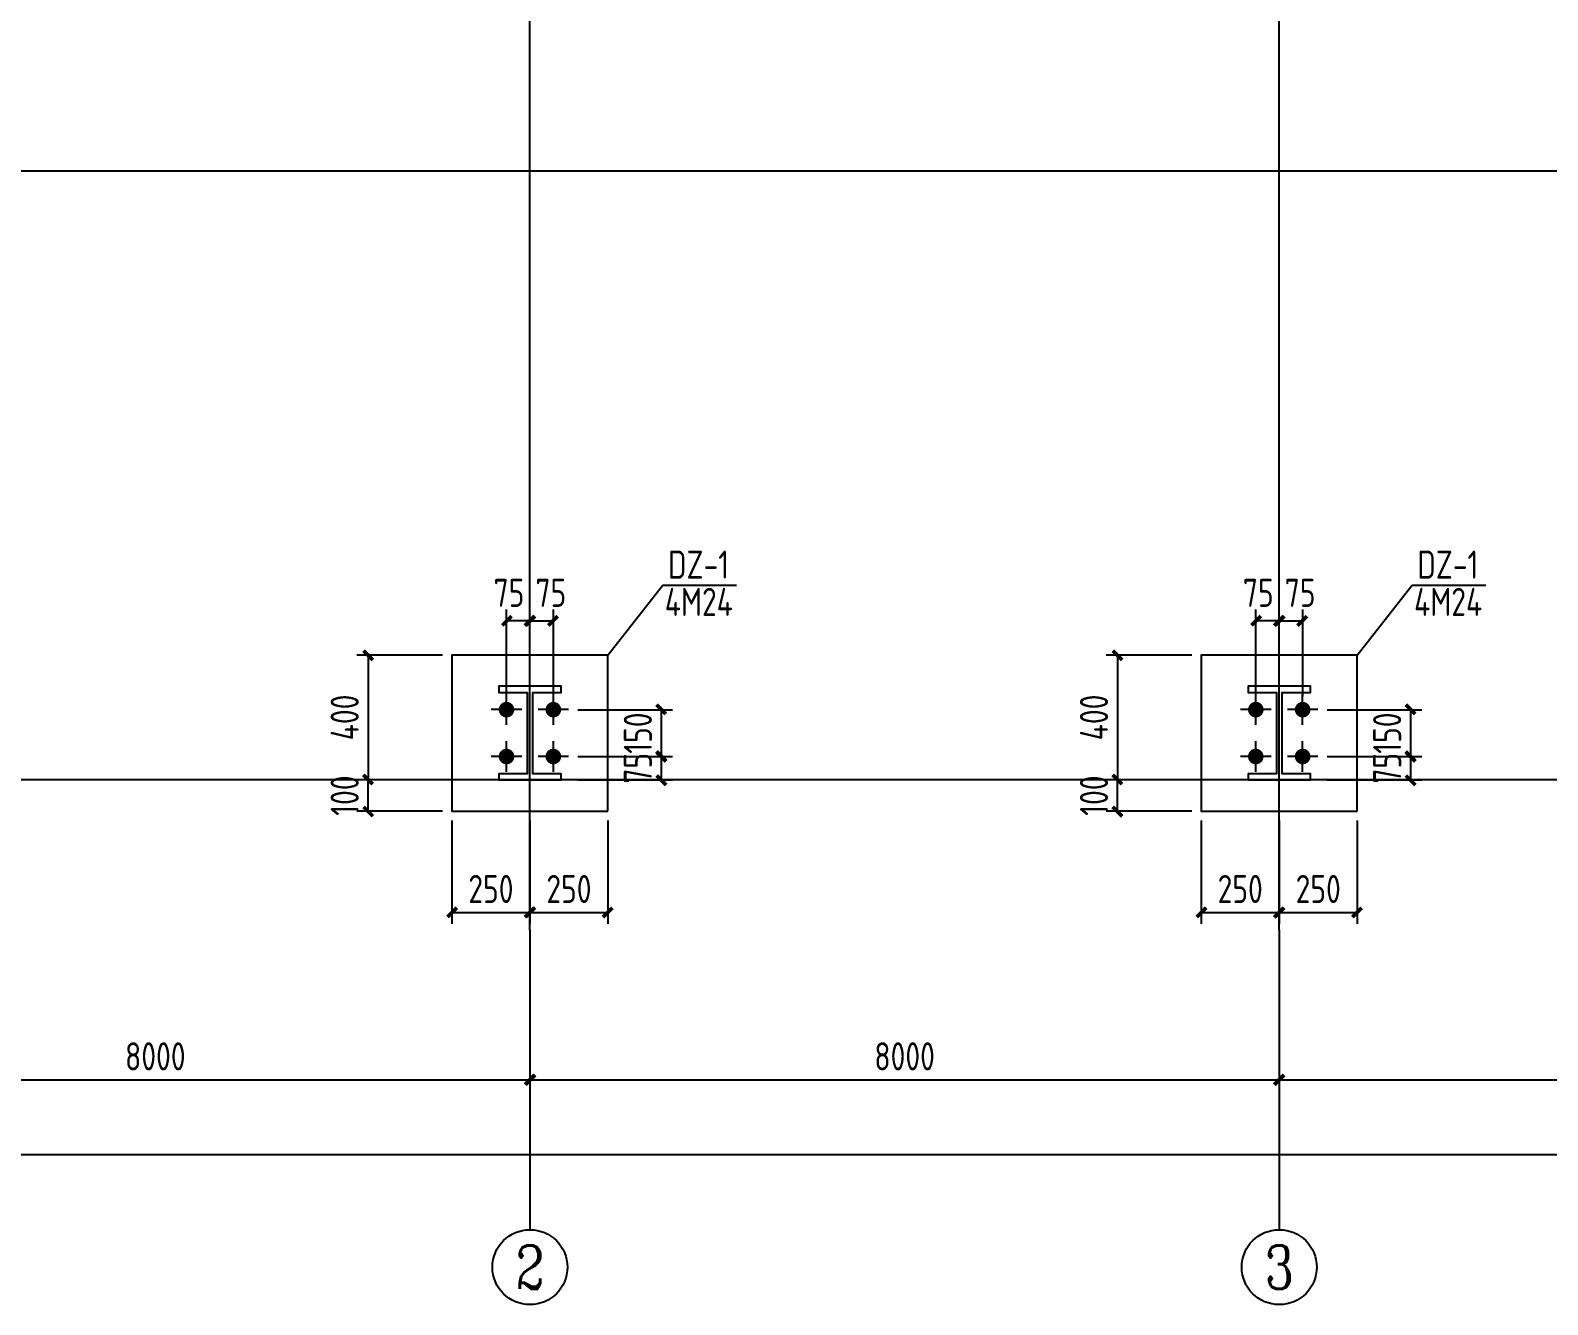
# Model space of a CAD drawing. Header units: millimetres. Extents: x 866561 to 877878, y 40199 to 44891.
# Drawn here: x 870487.7 to 870649.7, y 40403.9 to 40539.9 of the extents above; entities that cross this region are included whole.
import ezdxf
from ezdxf.enums import TextEntityAlignment as Align

# ---------------------------------------------------------------- set-up
doc = ezdxf.new("R2010")
doc.units = ezdxf.units.MM
doc.header["$LTSCALE"] = 1000
doc.header["$MEASUREMENT"] = 0
doc.linetypes.add('DOTE', pattern=[2.42, 2, -0.2, 0.02, -0.2])
for name, color, linetype in [('AXIS', 3, 'Continuous'), ('AXIS_TEXT', 7, 'Continuous'), ('DIM', 7, 'Continuous'), ('DOTE', 1, 'DOTE'), ('M_Prof', 2, 'Continuous'), ('柱集中标注', 2, 'Continuous'), ('标注', 7, 'Continuous'), ('檩条', 34, 'Continuous')]:
    doc.layers.add(name, color=color, linetype=linetype)
doc.styles.add('_TCH_AXIS', font='COMPLEX', dxfattribs={"bigfont": 'GBCBIG'})
doc.styles.add('COMPLEX', font='COMPLEX')
doc.styles.add('GBHZ', font='gbenor.shx', dxfattribs={"width": 0.9, "bigfont": 'gbcbig.shx'})
doc.dimstyles.new('Y100', dxfattribs={"dimscale": 0, "dimtxt": 3, "dimasz": 0.01, "dimexe": 1.2, "dimexo": 2, "dimgap": 1, "dimtad": 1, "dimdec": 0, "dimlfac": 100, "dimzin": 0, "dimdsep": 46, "dimtxsty": 'GBHZ', "dimblk": 'DX', "dimcen": 0.09, "dimdle": 1, "dimclrd": 7, "dimclre": 7, "dimclrt": 7, "dimadec": 0, "dimazin": 0, "dimtfac": 1, "dimtdec": 0, "dimtix": 1, "dimtmove": 2, "dimatfit": 3, "dimldrblk": 'DX', "dimfxl": 0, "dimtolj": 1, "dimtzin": 0, "dimarcsym": 0})
doc.dimstyles.new('Y30', dxfattribs={"dimscale": 0, "dimtxt": 3, "dimasz": 0.01, "dimexe": 1.2, "dimexo": 1, "dimgap": 1, "dimtad": 1, "dimdec": 0, "dimlfac": 30, "dimzin": 0, "dimdsep": 46, "dimtxsty": 'GBHZ', "dimblk1": 'DX', "dimblk2": 'DX', "dimsah": 1, "dimcen": 0.09, "dimdle": 1, "dimadec": 0, "dimazin": 0, "dimtfac": 1, "dimtdec": 0, "dimtix": 1, "dimtmove": 2, "dimatfit": 3, "dimldrblk": 'DX', "dimfxl": 0, "dimtolj": 1, "dimtzin": 0, "dimarcsym": 0})

# ---------------------------------------------------------------- blocks, each defined once
blk = doc.blocks.new('_AXISO')
blk.add_circle((0, 0), 0.5)
at = {"layer": 'AXIS_TEXT', "style": 'COMPLEX', "width": 1.041667}
blk.add_attdef('A', text='', height=0.56, dxfattribs=at).set_placement((-0.25, -0.28), (0.25, -0.28), align=Align.FIT)
blk = doc.blocks.new('DX')
at = {"color": 0, "linetype": 'ByBlock', "const_width": 40}
blk.add_lwpolyline([(-54, -51), (46, 49)], dxfattribs=at)
blk = doc.blocks.new('*D218')
at = {"layer": 'Defpoints', "color": 0, "transparency": 16777216}
for p in [(870461.05, 40443.86), (870541.05, 40443.86), (870541.05, 40427.86)]:
    blk.add_point(p, dxfattribs=at)
at = {"layer": 'dim', "color": 7, "lineweight": -2, "transparency": 16777216}
for p, q in [((870461.05, 40441.86), (870461.05, 40426.66)), ((870541.05, 40441.86), (870541.05, 40426.66)), ((870461.06, 40427.86), (870541.04, 40427.86))]:
    blk.add_line(p, q, dxfattribs=at)
at = {"layer": 'dim', "color": 7, "lineweight": -2, "transparency": 16777216, "xscale": 0.01, "yscale": 0.01, "zscale": 0.01, "rotation": 180}
blk.add_blockref('DX', (870461.05, 40427.86), dxfattribs=at)
at = {"layer": 'dim', "color": 7, "lineweight": -2, "transparency": 16777216, "xscale": 0.01, "yscale": 0.01, "zscale": 0.01}
blk.add_blockref('DX', (870541.05, 40427.86), dxfattribs=at)
at = {"layer": 'dim', "color": 7, "transparency": 16777216, "insert": (870501.05, 40430.36), "char_height": 3, "attachment_point": 5, "style": 'GBHZ'}
blk.add_mtext('\\A1;8000', dxfattribs=at)
blk = doc.blocks.new('*D209')
at = {"layer": 'Defpoints', "color": 0, "transparency": 16777216}
for p in [(870541.05, 40443.86), (870621.05, 40443.86), (870621.05, 40427.86)]:
    blk.add_point(p, dxfattribs=at)
at = {"layer": 'dim', "color": 7, "lineweight": -2, "transparency": 16777216}
for p, q in [((870541.05, 40441.86), (870541.05, 40426.66)), ((870621.05, 40441.86), (870621.05, 40426.66)), ((870541.06, 40427.86), (870621.04, 40427.86))]:
    blk.add_line(p, q, dxfattribs=at)
at = {"layer": 'dim', "color": 7, "lineweight": -2, "transparency": 16777216, "xscale": 0.01, "yscale": 0.01, "zscale": 0.01, "rotation": 180}
blk.add_blockref('DX', (870541.05, 40427.86), dxfattribs=at)
at = {"layer": 'dim', "color": 7, "lineweight": -2, "transparency": 16777216, "xscale": 0.01, "yscale": 0.01, "zscale": 0.01}
blk.add_blockref('DX', (870621.05, 40427.86), dxfattribs=at)
at = {"layer": 'dim', "color": 7, "transparency": 16777216, "insert": (870581.05, 40430.36), "char_height": 3, "attachment_point": 5, "style": 'GBHZ'}
blk.add_mtext('\\A1;8000', dxfattribs=at)
blk = doc.blocks.new('*D210')
at = {"layer": 'Defpoints', "color": 0, "transparency": 16777216}
for p in [(870621.05, 40443.86), (870701.05, 40443.86), (870701.05, 40427.86)]:
    blk.add_point(p, dxfattribs=at)
at = {"layer": 'dim', "color": 7, "lineweight": -2, "transparency": 16777216}
for p, q in [((870621.05, 40441.86), (870621.05, 40426.66)), ((870701.05, 40441.86), (870701.05, 40426.66)), ((870621.06, 40427.86), (870701.04, 40427.86))]:
    blk.add_line(p, q, dxfattribs=at)
at = {"layer": 'dim', "color": 7, "lineweight": -2, "transparency": 16777216, "xscale": 0.01, "yscale": 0.01, "zscale": 0.01, "rotation": 180}
blk.add_blockref('DX', (870621.05, 40427.86), dxfattribs=at)
at = {"layer": 'dim', "color": 7, "lineweight": -2, "transparency": 16777216, "xscale": 0.01, "yscale": 0.01, "zscale": 0.01}
blk.add_blockref('DX', (870701.05, 40427.86), dxfattribs=at)
at = {"layer": 'dim', "color": 7, "transparency": 16777216, "insert": (870661.05, 40430.36), "char_height": 3, "attachment_point": 5, "style": 'GBHZ'}
blk.add_mtext('\\A1;8000', dxfattribs=at)
blk = doc.blocks.new('*D214')
at = {"layer": 'Defpoints', "color": 0, "transparency": 16777216}
for p in [(870461.05, 40443.86), (870941.05, 40443.86), (870461.05, 40419.86)]:
    blk.add_point(p, dxfattribs=at)
at = {"layer": 'dim', "color": 7, "lineweight": -2, "transparency": 16777216}
for p, q in [((870461.05, 40441.86), (870461.05, 40418.66)), ((870941.05, 40441.86), (870941.05, 40418.66)), ((870941.04, 40419.86), (870461.06, 40419.86))]:
    blk.add_line(p, q, dxfattribs=at)
at = {"layer": 'dim', "color": 7, "lineweight": -2, "transparency": 16777216, "xscale": 0.01, "yscale": 0.01, "zscale": 0.01, "rotation": 180}
blk.add_blockref('DX', (870461.05, 40419.86), dxfattribs=at)
at = {"layer": 'dim', "color": 7, "lineweight": -2, "transparency": 16777216, "xscale": 0.01, "yscale": 0.01, "zscale": 0.01}
blk.add_blockref('DX', (870941.05, 40419.86), dxfattribs=at)
at = {"layer": 'dim', "color": 7, "transparency": 16777216, "insert": (870701.05, 40422.36), "char_height": 3, "attachment_point": 5, "style": 'GBHZ'}
blk.add_mtext('\\A1;48000', dxfattribs=at)
blk = doc.blocks.new('*D270')
at = {"layer": 'Defpoints', "color": 0, "transparency": 16777216}
for p in [(870532.71, 40473.19), (870523.77, 40459.86), (870532.71, 40459.86)]:
    blk.add_point(p, dxfattribs=at)
at = {"layer": 'dim', "color": 0, "lineweight": -2, "transparency": 16777216}
for p, q in [((870531.71, 40473.19), (870522.57, 40473.19)), ((870523.77, 40473.18), (870523.77, 40459.87)), ((870531.71, 40459.86), (870522.57, 40459.86))]:
    blk.add_line(p, q, dxfattribs=at)
at = {"layer": 'dim', "color": 0, "lineweight": -2, "transparency": 16777216, "xscale": 0.01, "yscale": 0.01, "zscale": 0.01}
for p, rotation in [((870523.77, 40473.19), 90), ((870523.77, 40459.86), 270)]:
    blk.add_blockref('DX', p, dxfattribs=dict(at, rotation=rotation))
at = {"layer": 'dim', "color": 0, "transparency": 16777216, "insert": (870521.27, 40466.53), "char_height": 3, "attachment_point": 5, "rotation": 90, "style": 'GBHZ'}
blk.add_mtext('\\A1;400', dxfattribs=at)
blk = doc.blocks.new('*D271')
at = {"layer": 'Defpoints', "color": 0, "transparency": 16777216}
for p in [(870532.71, 40456.53), (870541.05, 40456.53), (870541.05, 40445.72)]:
    blk.add_point(p, dxfattribs=at)
at = {"layer": 'dim', "color": 0, "lineweight": -2, "transparency": 16777216}
for p, q in [((870532.71, 40455.53), (870532.71, 40444.52)), ((870541.05, 40455.53), (870541.05, 40444.52)), ((870532.72, 40445.72), (870541.04, 40445.72))]:
    blk.add_line(p, q, dxfattribs=at)
at = {"layer": 'dim', "color": 0, "lineweight": -2, "transparency": 16777216, "xscale": 0.01, "yscale": 0.01, "zscale": 0.01, "rotation": 180}
blk.add_blockref('DX', (870532.71, 40445.72), dxfattribs=at)
at = {"layer": 'dim', "color": 0, "lineweight": -2, "transparency": 16777216, "xscale": 0.01, "yscale": 0.01, "zscale": 0.01}
blk.add_blockref('DX', (870541.05, 40445.72), dxfattribs=at)
at = {"layer": 'dim', "color": 0, "transparency": 16777216, "insert": (870536.88, 40448.22), "char_height": 3, "attachment_point": 5, "style": 'GBHZ'}
blk.add_mtext('\\A1;250', dxfattribs=at)
blk = doc.blocks.new('*D272')
at = {"layer": 'Defpoints', "color": 0, "transparency": 16777216}
for p in [(870541.05, 40456.53), (870549.38, 40456.53), (870549.38, 40445.72)]:
    blk.add_point(p, dxfattribs=at)
at = {"layer": 'dim', "color": 0, "lineweight": -2, "transparency": 16777216}
for p, q in [((870541.05, 40455.53), (870541.05, 40444.52)), ((870549.38, 40455.53), (870549.38, 40444.52)), ((870541.06, 40445.72), (870549.37, 40445.72))]:
    blk.add_line(p, q, dxfattribs=at)
at = {"layer": 'dim', "color": 0, "lineweight": -2, "transparency": 16777216, "xscale": 0.01, "yscale": 0.01, "zscale": 0.01, "rotation": 180}
blk.add_blockref('DX', (870541.05, 40445.72), dxfattribs=at)
at = {"layer": 'dim', "color": 0, "lineweight": -2, "transparency": 16777216, "xscale": 0.01, "yscale": 0.01, "zscale": 0.01}
blk.add_blockref('DX', (870549.38, 40445.72), dxfattribs=at)
at = {"layer": 'dim', "color": 0, "transparency": 16777216, "insert": (870545.21, 40448.22), "char_height": 3, "attachment_point": 5, "style": 'GBHZ'}
blk.add_mtext('\\A1;250', dxfattribs=at)
blk = doc.blocks.new('*D273')
at = {"layer": 'Defpoints', "color": 0, "transparency": 16777216}
for p in [(870538.55, 40476.84), (870538.55, 40467.8), (870541.05, 40467.8)]:
    blk.add_point(p, dxfattribs=at)
at = {"layer": 'dim', "color": 0, "lineweight": -2, "transparency": 16777216}
for p, q in [((870538.55, 40468.8), (870538.55, 40478.04)), ((870541.05, 40468.8), (870541.05, 40478.04)), ((870541.04, 40476.84), (870538.56, 40476.84))]:
    blk.add_line(p, q, dxfattribs=at)
at = {"layer": 'dim', "color": 0, "lineweight": -2, "transparency": 16777216, "xscale": 0.01, "yscale": 0.01, "zscale": 0.01, "rotation": 180}
blk.add_blockref('DX', (870538.55, 40476.84), dxfattribs=at)
at = {"layer": 'dim', "color": 0, "lineweight": -2, "transparency": 16777216, "xscale": 0.01, "yscale": 0.01, "zscale": 0.01}
blk.add_blockref('DX', (870541.05, 40476.84), dxfattribs=at)
at = {"layer": 'dim', "color": 0, "transparency": 16777216, "insert": (870538.81, 40479.83), "char_height": 3, "attachment_point": 5, "style": 'GBHZ'}
blk.add_mtext('\\A1;75', dxfattribs=at)
blk = doc.blocks.new('*D274')
at = {"layer": 'Defpoints', "color": 0, "transparency": 16777216}
for p in [(870543.55, 40476.84), (870541.05, 40467.8), (870543.55, 40467.8)]:
    blk.add_point(p, dxfattribs=at)
at = {"layer": 'dim', "color": 0, "lineweight": -2, "transparency": 16777216}
for p, q in [((870541.05, 40468.8), (870541.05, 40478.04)), ((870543.55, 40468.8), (870543.55, 40478.04)), ((870541.06, 40476.84), (870543.54, 40476.84))]:
    blk.add_line(p, q, dxfattribs=at)
at = {"layer": 'dim', "color": 0, "lineweight": -2, "transparency": 16777216, "xscale": 0.01, "yscale": 0.01, "zscale": 0.01, "rotation": 180}
blk.add_blockref('DX', (870541.05, 40476.84), dxfattribs=at)
at = {"layer": 'dim', "color": 0, "lineweight": -2, "transparency": 16777216, "xscale": 0.01, "yscale": 0.01, "zscale": 0.01}
blk.add_blockref('DX', (870543.55, 40476.84), dxfattribs=at)
at = {"layer": 'dim', "color": 0, "transparency": 16777216, "insert": (870543.28, 40479.83), "char_height": 3, "attachment_point": 5, "style": 'GBHZ'}
blk.add_mtext('\\A1;75', dxfattribs=at)
blk = doc.blocks.new('*D275')
at = {"layer": 'Defpoints', "color": 0, "transparency": 16777216}
for p in [(870545.17, 40467.36), (870545.17, 40462.36), (870555.07, 40462.36)]:
    blk.add_point(p, dxfattribs=at)
at = {"layer": '标注', "color": 0, "lineweight": -2, "transparency": 16777216}
for p, q in [((870546.17, 40467.36), (870556.27, 40467.36)), ((870555.07, 40467.37), (870555.07, 40467.38)), ((870555.07, 40467.36), (870555.07, 40462.36)), ((870546.17, 40462.36), (870556.27, 40462.36)), ((870555.07, 40462.35), (870555.07, 40462.34))]:
    blk.add_line(p, q, dxfattribs=at)
at = {"layer": '标注', "color": 0, "lineweight": -2, "transparency": 16777216, "xscale": 0.01, "yscale": 0.01, "zscale": 0.01}
for p, rotation in [((870555.07, 40467.36), 270), ((870555.07, 40462.36), 90)]:
    blk.add_blockref('DX', p, dxfattribs=dict(at, rotation=rotation))
at = {"layer": '标注', "color": 0, "transparency": 16777216, "insert": (870552.57, 40464.86), "char_height": 3, "attachment_point": 5, "rotation": 90, "style": 'GBHZ'}
blk.add_mtext('\\A1;150', dxfattribs=at)
blk = doc.blocks.new('*D276')
at = {"layer": 'Defpoints', "color": 0, "transparency": 16777216}
for p in [(870545.17, 40462.36), (870545.17, 40459.86), (870555.07, 40459.86)]:
    blk.add_point(p, dxfattribs=at)
at = {"layer": '标注', "color": 0, "lineweight": -2, "transparency": 16777216}
for p, q in [((870546.17, 40462.36), (870556.27, 40462.36)), ((870555.07, 40462.37), (870555.07, 40462.38)), ((870555.07, 40462.36), (870555.07, 40459.86)), ((870546.17, 40459.86), (870556.27, 40459.86)), ((870555.07, 40459.85), (870555.07, 40459.84))]:
    blk.add_line(p, q, dxfattribs=at)
at = {"layer": '标注', "color": 0, "lineweight": -2, "transparency": 16777216, "xscale": 0.01, "yscale": 0.01, "zscale": 0.01}
for p, rotation in [((870555.07, 40462.36), 270), ((870555.07, 40459.86), 90)]:
    blk.add_blockref('DX', p, dxfattribs=dict(at, rotation=rotation))
at = {"layer": '标注', "color": 0, "transparency": 16777216, "insert": (870552.57, 40461.11), "char_height": 3, "attachment_point": 5, "rotation": 90, "style": 'GBHZ'}
blk.add_mtext('\\A1;75', dxfattribs=at)
blk = doc.blocks.new('*D307')
at = {"layer": 'Defpoints', "color": 0, "transparency": 16777216}
for p in [(870523.77, 40459.86), (870532.71, 40459.86), (870532.71, 40456.53)]:
    blk.add_point(p, dxfattribs=at)
at = {"layer": 'dim', "color": 0, "lineweight": -2, "transparency": 16777216}
for p, q in [((870531.71, 40459.86), (870522.57, 40459.86)), ((870523.77, 40459.87), (870523.77, 40459.88)), ((870523.77, 40456.53), (870523.77, 40459.86)), ((870531.71, 40456.53), (870522.57, 40456.53)), ((870523.77, 40456.52), (870523.77, 40456.51))]:
    blk.add_line(p, q, dxfattribs=at)
at = {"layer": 'dim', "color": 0, "lineweight": -2, "transparency": 16777216, "xscale": 0.01, "yscale": 0.01, "zscale": 0.01}
for p, rotation in [((870523.77, 40459.86), 270), ((870523.77, 40456.53), 90)]:
    blk.add_blockref('DX', p, dxfattribs=dict(at, rotation=rotation))
at = {"layer": 'dim', "color": 0, "transparency": 16777216, "insert": (870521.27, 40458.19), "char_height": 3, "attachment_point": 5, "rotation": 90, "style": 'GBHZ'}
blk.add_mtext('\\A1;100', dxfattribs=at)
blk = doc.blocks.new('*D320')
at = {"layer": 'Defpoints', "color": 0, "transparency": 16777216}
for p in [(870612.71, 40473.19), (870603.77, 40459.86), (870612.71, 40459.86)]:
    blk.add_point(p, dxfattribs=at)
at = {"layer": 'dim', "color": 0, "lineweight": -2, "transparency": 16777216}
for p, q in [((870611.71, 40473.19), (870602.57, 40473.19)), ((870603.77, 40473.18), (870603.77, 40459.87)), ((870611.71, 40459.86), (870602.57, 40459.86))]:
    blk.add_line(p, q, dxfattribs=at)
at = {"layer": 'dim', "color": 0, "lineweight": -2, "transparency": 16777216, "xscale": 0.01, "yscale": 0.01, "zscale": 0.01}
for p, rotation in [((870603.77, 40473.19), 90), ((870603.77, 40459.86), 270)]:
    blk.add_blockref('DX', p, dxfattribs=dict(at, rotation=rotation))
at = {"layer": 'dim', "color": 0, "transparency": 16777216, "insert": (870601.27, 40466.53), "char_height": 3, "attachment_point": 5, "rotation": 90, "style": 'GBHZ'}
blk.add_mtext('\\A1;400', dxfattribs=at)
blk = doc.blocks.new('*D321')
at = {"layer": 'Defpoints', "color": 0, "transparency": 16777216}
for p in [(870612.71, 40456.53), (870621.05, 40456.53), (870621.05, 40445.72)]:
    blk.add_point(p, dxfattribs=at)
at = {"layer": 'dim', "color": 0, "lineweight": -2, "transparency": 16777216}
for p, q in [((870612.71, 40455.53), (870612.71, 40444.52)), ((870621.05, 40455.53), (870621.05, 40444.52)), ((870612.72, 40445.72), (870621.04, 40445.72))]:
    blk.add_line(p, q, dxfattribs=at)
at = {"layer": 'dim', "color": 0, "lineweight": -2, "transparency": 16777216, "xscale": 0.01, "yscale": 0.01, "zscale": 0.01, "rotation": 180}
blk.add_blockref('DX', (870612.71, 40445.72), dxfattribs=at)
at = {"layer": 'dim', "color": 0, "lineweight": -2, "transparency": 16777216, "xscale": 0.01, "yscale": 0.01, "zscale": 0.01}
blk.add_blockref('DX', (870621.05, 40445.72), dxfattribs=at)
at = {"layer": 'dim', "color": 0, "transparency": 16777216, "insert": (870616.88, 40448.22), "char_height": 3, "attachment_point": 5, "style": 'GBHZ'}
blk.add_mtext('\\A1;250', dxfattribs=at)
blk = doc.blocks.new('*D322')
at = {"layer": 'Defpoints', "color": 0, "transparency": 16777216}
for p in [(870621.05, 40456.53), (870629.38, 40456.53), (870629.38, 40445.72)]:
    blk.add_point(p, dxfattribs=at)
at = {"layer": 'dim', "color": 0, "lineweight": -2, "transparency": 16777216}
for p, q in [((870621.05, 40455.53), (870621.05, 40444.52)), ((870629.38, 40455.53), (870629.38, 40444.52)), ((870621.06, 40445.72), (870629.37, 40445.72))]:
    blk.add_line(p, q, dxfattribs=at)
at = {"layer": 'dim', "color": 0, "lineweight": -2, "transparency": 16777216, "xscale": 0.01, "yscale": 0.01, "zscale": 0.01, "rotation": 180}
blk.add_blockref('DX', (870621.05, 40445.72), dxfattribs=at)
at = {"layer": 'dim', "color": 0, "lineweight": -2, "transparency": 16777216, "xscale": 0.01, "yscale": 0.01, "zscale": 0.01}
blk.add_blockref('DX', (870629.38, 40445.72), dxfattribs=at)
at = {"layer": 'dim', "color": 0, "transparency": 16777216, "insert": (870625.21, 40448.22), "char_height": 3, "attachment_point": 5, "style": 'GBHZ'}
blk.add_mtext('\\A1;250', dxfattribs=at)
blk = doc.blocks.new('*D323')
at = {"layer": 'Defpoints', "color": 0, "transparency": 16777216}
for p in [(870618.55, 40476.84), (870618.55, 40467.8), (870621.05, 40467.8)]:
    blk.add_point(p, dxfattribs=at)
at = {"layer": 'dim', "color": 0, "lineweight": -2, "transparency": 16777216}
for p, q in [((870618.55, 40468.8), (870618.55, 40478.04)), ((870621.05, 40468.8), (870621.05, 40478.04)), ((870621.04, 40476.84), (870618.56, 40476.84))]:
    blk.add_line(p, q, dxfattribs=at)
at = {"layer": 'dim', "color": 0, "lineweight": -2, "transparency": 16777216, "xscale": 0.01, "yscale": 0.01, "zscale": 0.01, "rotation": 180}
blk.add_blockref('DX', (870618.55, 40476.84), dxfattribs=at)
at = {"layer": 'dim', "color": 0, "lineweight": -2, "transparency": 16777216, "xscale": 0.01, "yscale": 0.01, "zscale": 0.01}
blk.add_blockref('DX', (870621.05, 40476.84), dxfattribs=at)
at = {"layer": 'dim', "color": 0, "transparency": 16777216, "insert": (870618.81, 40479.83), "char_height": 3, "attachment_point": 5, "style": 'GBHZ'}
blk.add_mtext('\\A1;75', dxfattribs=at)
blk = doc.blocks.new('*D324')
at = {"layer": 'Defpoints', "color": 0, "transparency": 16777216}
for p in [(870623.55, 40476.84), (870621.05, 40467.8), (870623.55, 40467.8)]:
    blk.add_point(p, dxfattribs=at)
at = {"layer": 'dim', "color": 0, "lineweight": -2, "transparency": 16777216}
for p, q in [((870621.05, 40468.8), (870621.05, 40478.04)), ((870623.55, 40468.8), (870623.55, 40478.04)), ((870621.06, 40476.84), (870623.54, 40476.84))]:
    blk.add_line(p, q, dxfattribs=at)
at = {"layer": 'dim', "color": 0, "lineweight": -2, "transparency": 16777216, "xscale": 0.01, "yscale": 0.01, "zscale": 0.01, "rotation": 180}
blk.add_blockref('DX', (870621.05, 40476.84), dxfattribs=at)
at = {"layer": 'dim', "color": 0, "lineweight": -2, "transparency": 16777216, "xscale": 0.01, "yscale": 0.01, "zscale": 0.01}
blk.add_blockref('DX', (870623.55, 40476.84), dxfattribs=at)
at = {"layer": 'dim', "color": 0, "transparency": 16777216, "insert": (870623.28, 40479.83), "char_height": 3, "attachment_point": 5, "style": 'GBHZ'}
blk.add_mtext('\\A1;75', dxfattribs=at)
blk = doc.blocks.new('*D325')
at = {"layer": 'Defpoints', "color": 0, "transparency": 16777216}
for p in [(870625.17, 40467.36), (870625.17, 40462.36), (870635.07, 40462.36)]:
    blk.add_point(p, dxfattribs=at)
at = {"layer": '标注', "color": 0, "lineweight": -2, "transparency": 16777216}
for p, q in [((870626.17, 40467.36), (870636.27, 40467.36)), ((870635.07, 40467.37), (870635.07, 40467.38)), ((870635.07, 40467.36), (870635.07, 40462.36)), ((870626.17, 40462.36), (870636.27, 40462.36)), ((870635.07, 40462.35), (870635.07, 40462.34))]:
    blk.add_line(p, q, dxfattribs=at)
at = {"layer": '标注', "color": 0, "lineweight": -2, "transparency": 16777216, "xscale": 0.01, "yscale": 0.01, "zscale": 0.01}
for p, rotation in [((870635.07, 40467.36), 270), ((870635.07, 40462.36), 90)]:
    blk.add_blockref('DX', p, dxfattribs=dict(at, rotation=rotation))
at = {"layer": '标注', "color": 0, "transparency": 16777216, "insert": (870632.57, 40464.86), "char_height": 3, "attachment_point": 5, "rotation": 90, "style": 'GBHZ'}
blk.add_mtext('\\A1;150', dxfattribs=at)
blk = doc.blocks.new('*D326')
at = {"layer": 'Defpoints', "color": 0, "transparency": 16777216}
for p in [(870625.17, 40462.36), (870625.17, 40459.86), (870635.07, 40459.86)]:
    blk.add_point(p, dxfattribs=at)
at = {"layer": '标注', "color": 0, "lineweight": -2, "transparency": 16777216}
for p, q in [((870626.17, 40462.36), (870636.27, 40462.36)), ((870635.07, 40462.37), (870635.07, 40462.38)), ((870635.07, 40462.36), (870635.07, 40459.86)), ((870626.17, 40459.86), (870636.27, 40459.86)), ((870635.07, 40459.85), (870635.07, 40459.84))]:
    blk.add_line(p, q, dxfattribs=at)
at = {"layer": '标注', "color": 0, "lineweight": -2, "transparency": 16777216, "xscale": 0.01, "yscale": 0.01, "zscale": 0.01}
for p, rotation in [((870635.07, 40462.36), 270), ((870635.07, 40459.86), 90)]:
    blk.add_blockref('DX', p, dxfattribs=dict(at, rotation=rotation))
at = {"layer": '标注', "color": 0, "transparency": 16777216, "insert": (870632.57, 40461.11), "char_height": 3, "attachment_point": 5, "rotation": 90, "style": 'GBHZ'}
blk.add_mtext('\\A1;75', dxfattribs=at)
blk = doc.blocks.new('*D312')
at = {"layer": 'Defpoints', "color": 0, "transparency": 16777216}
for p in [(870603.77, 40459.86), (870612.71, 40459.86), (870612.71, 40456.53)]:
    blk.add_point(p, dxfattribs=at)
at = {"layer": 'dim', "color": 0, "lineweight": -2, "transparency": 16777216}
for p, q in [((870611.71, 40459.86), (870602.57, 40459.86)), ((870603.77, 40459.87), (870603.77, 40459.88)), ((870603.77, 40456.53), (870603.77, 40459.86)), ((870611.71, 40456.53), (870602.57, 40456.53)), ((870603.77, 40456.52), (870603.77, 40456.51))]:
    blk.add_line(p, q, dxfattribs=at)
at = {"layer": 'dim', "color": 0, "lineweight": -2, "transparency": 16777216, "xscale": 0.01, "yscale": 0.01, "zscale": 0.01}
for p, rotation in [((870603.77, 40459.86), 270), ((870603.77, 40456.53), 90)]:
    blk.add_blockref('DX', p, dxfattribs=dict(at, rotation=rotation))
at = {"layer": 'dim', "color": 0, "transparency": 16777216, "insert": (870601.27, 40458.19), "char_height": 3, "attachment_point": 5, "rotation": 90, "style": 'GBHZ'}
blk.add_mtext('\\A1;100', dxfattribs=at)

msp = doc.modelspace()

# ---------------------------------------------------------------- linework, layer by layer
for p, q in [((870538.546, 40465.736), (870538.546, 40468.986)), ((870543.546, 40465.736), (870543.546, 40468.986)), ((870618.546, 40465.736), (870618.546, 40468.986)), ((870623.546, 40465.736), (870623.546, 40468.986)), ((870540.171, 40467.361), (870536.921, 40467.361)), ((870545.171, 40467.361), (870541.921, 40467.361)), ((870620.171, 40467.361), (870616.921, 40467.361)), ((870625.171, 40467.361), (870621.921, 40467.361)), ((870538.546, 40460.736), (870538.546, 40463.986)), ((870543.546, 40460.736), (870543.546, 40463.986)), ((870618.546, 40460.736), (870618.546, 40463.986)), ((870623.546, 40460.736), (870623.546, 40463.986)), ((870540.171, 40462.361), (870536.921, 40462.361)), ((870545.171, 40462.361), (870541.921, 40462.361)), ((870620.171, 40462.361), (870616.921, 40462.361)), ((870625.171, 40462.361), (870621.921, 40462.361))]:
    msp.add_line(p, q)
for points in [[(870549.38, 40456.528), (870549.38, 40473.195), (870532.713, 40473.195), (870532.713, 40456.528)], [(870629.38, 40456.528), (870629.38, 40473.195), (870612.713, 40473.195), (870612.713, 40456.528)]]:
    msp.add_lwpolyline(points, close=True)
at = {"layer": 'AXIS', "color": 0}
for p, q in [((870541.046, 40443.861), (870541.046, 40411.861)), ((870621.046, 40443.861), (870621.046, 40411.861))]:
    msp.add_line(p, q, dxfattribs=at)
at = {"layer": 'dim', "const_width": 0.833}
for points in [[(870538.13, 40467.361, 1), (870538.963, 40467.361, 1)], [(870543.13, 40467.361, 1), (870543.963, 40467.361, 1)], [(870618.13, 40467.361, 1), (870618.963, 40467.361, 1)], [(870623.13, 40467.361, 1), (870623.963, 40467.361, 1)], [(870538.13, 40462.361, 1), (870538.963, 40462.361, 1)], [(870543.13, 40462.361, 1), (870543.963, 40462.361, 1)], [(870618.13, 40462.361, 1), (870618.963, 40462.361, 1)], [(870623.13, 40462.361, 1), (870623.963, 40462.361, 1)]]:
    msp.add_lwpolyline(points, format="xyb", close=True, dxfattribs=at)
at = {"layer": 'DOTE', "linetype": 'DOTE'}
for p, q in [((870541.046, 40443.861), (870541.046, 40675.861)), ((870621.046, 40443.861), (870621.046, 40675.861)), ((870445.046, 40524.861), (870957.046, 40524.861)), ((870957.046, 40459.861), (870445.046, 40459.861))]:
    msp.add_line(p, q, dxfattribs=at)
at = {"layer": 'M_Prof'}
for points in [[(870537.713, 40459.861), (870544.38, 40459.861), (870544.38, 40460.528), (870541.346, 40460.528), (870541.346, 40469.195), (870544.38, 40469.195), (870544.38, 40469.861), (870537.713, 40469.861), (870537.713, 40469.195), (870540.746, 40469.195), (870540.746, 40460.528), (870537.713, 40460.528)], [(870617.713, 40459.861), (870624.38, 40459.861), (870624.38, 40460.528), (870621.346, 40460.528), (870621.346, 40469.195), (870624.38, 40469.195), (870624.38, 40469.861), (870617.713, 40469.861), (870617.713, 40469.195), (870620.746, 40469.195), (870620.746, 40460.528), (870617.713, 40460.528)]]:
    msp.add_lwpolyline(points, close=True, dxfattribs=at)
at = {"layer": '檩条'}
for p, q in [((870549.38, 40473.195), (870555.203, 40480.614)), ((870563.1, 40480.614), (870555.203, 40480.614)), ((870629.38, 40473.195), (870635.203, 40480.614)), ((870643.1, 40480.614), (870635.203, 40480.614))]:
    msp.add_line(p, q, dxfattribs=at)

# ---------------------------------------------------------------- block references
at = {"layer": 'AXIS', "color": 0}
ref = msp.add_blockref('_AXISO', (870541.046, 40407.861), dxfattribs=dict(at, xscale=8, yscale=8, zscale=8))
ref.add_attrib('A', '2', dxfattribs={"layer": 'AXIS_TEXT', "color": 0, "height": 4.659, "style": '_TCH_AXIS'}).set_placement((870539.493, 40405.531), (870542.6, 40405.531), align=Align.FIT)
ref = msp.add_blockref('_AXISO', (870621.046, 40407.861), dxfattribs=dict(at, xscale=8, yscale=8, zscale=8))
ref.add_attrib('A', '3', dxfattribs={"layer": 'AXIS_TEXT', "color": 0, "height": 4.659, "style": '_TCH_AXIS'}).set_placement((870619.493, 40405.531), (870622.6, 40405.531), align=Align.FIT)

# ---------------------------------------------------------------- texts
at = {"layer": '柱集中标注', "style": 'GBHZ', "width": 0.9}
for s, p in [('DZ-1', (870555.784, 40481.335)), ('DZ-1', (870635.784, 40481.335)), ('4M24', (870555.443, 40477.364)), ('4M24', (870635.443, 40477.364))]:
    msp.add_text(s, height=3, dxfattribs=at).set_placement(p)

# ---------------------------------------------------------------- dimensions: what is measured, and where the dimension line sits
at = {"layer": 'dim'}
for base, p1, p2, picture, middle in [((870538.546, 40476.839), (870541.046, 40467.795), (870538.546, 40467.795), '*D273', (870538.808, 40479.833)), ((870618.546, 40476.839), (870621.046, 40467.795), (870618.546, 40467.795), '*D323', (870618.808, 40479.833))]:
    dim = msp.add_linear_dim(base=base, p1=p1, p2=p2, dimstyle='Y30', override={"dimscale": 1}, dxfattribs=at)
    dim.commit()
    dim.dimension.update_dxf_attribs({"geometry": picture, "text_midpoint": middle, "dimtype": 160})
for base, p1, p2, picture, middle in [((870543.546, 40476.839), (870541.046, 40467.795), (870543.546, 40467.795), '*D274', (870543.284, 40479.833)), ((870623.546, 40476.839), (870621.046, 40467.795), (870623.546, 40467.795), '*D324', (870623.284, 40479.833))]:
    dim = msp.add_linear_dim(base=base, p1=p1, p2=p2, angle=180, dimstyle='Y30', override={"dimscale": 1}, dxfattribs=at)
    dim.commit()
    dim.dimension.update_dxf_attribs({"geometry": picture, "text_midpoint": middle, "dimtype": 160})
for base, p1, p2, angle, picture, middle in [((870523.768, 40459.861), (870532.713, 40473.195), (870532.713, 40459.861), 270, '*D270', (870521.268, 40466.528)), ((870603.768, 40459.861), (870612.713, 40473.195), (870612.713, 40459.861), 270, '*D320', (870601.268, 40466.528)), ((870523.768, 40459.861), (870532.713, 40456.528), (870532.713, 40459.861), 90, '*D307', (870521.268, 40458.195)), ((870603.768, 40459.861), (870612.713, 40456.528), (870612.713, 40459.861), 90, '*D312', (870601.268, 40458.195))]:
    dim = msp.add_linear_dim(base=base, p1=p1, p2=p2, angle=angle, dimstyle='Y30', override={"dimscale": 1}, dxfattribs=at)
    dim.commit()
    dim.dimension.update_dxf_attribs({"geometry": picture, "text_midpoint": middle})
for base, p1, p2, dimstyle, override, picture, middle in [((870541.046, 40445.72), (870532.713, 40456.528), (870541.046, 40456.528), 'Y30', {"dimscale": 1}, '*D271', (870536.88, 40448.22)), ((870549.38, 40445.72), (870541.046, 40456.528), (870549.38, 40456.528), 'Y30', {"dimscale": 1}, '*D272', (870545.213, 40448.22)), ((870621.046, 40445.72), (870612.713, 40456.528), (870621.046, 40456.528), 'Y30', {"dimscale": 1}, '*D321', (870616.88, 40448.22)), ((870629.38, 40445.72), (870621.046, 40456.528), (870629.38, 40456.528), 'Y30', {"dimscale": 1}, '*D322', (870625.213, 40448.22)), ((870541.046, 40427.861), (870461.046, 40443.861), (870541.046, 40443.861), 'Y100', {"dimscale": 1, "dimfxl": 2}, '*D218', (870501.046, 40430.361)), ((870461.046, 40419.861), (870941.046, 40443.861), (870461.046, 40443.861), 'Y100', {"dimscale": 1, "dimfxl": 2}, '*D214', (870701.046, 40422.361)), ((870621.046, 40427.861), (870541.046, 40443.861), (870621.046, 40443.861), 'Y100', {"dimscale": 1, "dimfxl": 2}, '*D209', (870581.046, 40430.361)), ((870701.046, 40427.861), (870621.046, 40443.861), (870701.046, 40443.861), 'Y100', {"dimscale": 1, "dimfxl": 2}, '*D210', (870661.046, 40430.361))]:
    dim = msp.add_linear_dim(base=base, p1=p1, p2=p2, dimstyle=dimstyle, override=override, dxfattribs=at)
    dim.commit()
    dim.dimension.update_dxf_attribs({"geometry": picture, "text_midpoint": middle})
at = {"layer": '标注'}
for base, p1, p2, picture, middle in [((870555.074, 40462.361), (870545.171, 40467.361), (870545.171, 40462.361), '*D275', (870552.574, 40464.861)), ((870635.074, 40462.361), (870625.171, 40467.361), (870625.171, 40462.361), '*D325', (870632.574, 40464.861)), ((870555.074, 40459.861), (870545.171, 40462.361), (870545.171, 40459.861), '*D276', (870552.574, 40461.111)), ((870635.074, 40459.861), (870625.171, 40462.361), (870625.171, 40459.861), '*D326', (870632.574, 40461.111))]:
    dim = msp.add_linear_dim(base=base, p1=p1, p2=p2, angle=90, dimstyle='Y30', override={"dimscale": 1}, dxfattribs=at)
    dim.commit()
    dim.dimension.update_dxf_attribs({"geometry": picture, "text_midpoint": middle})

doc.saveas('drawing.dxf')
